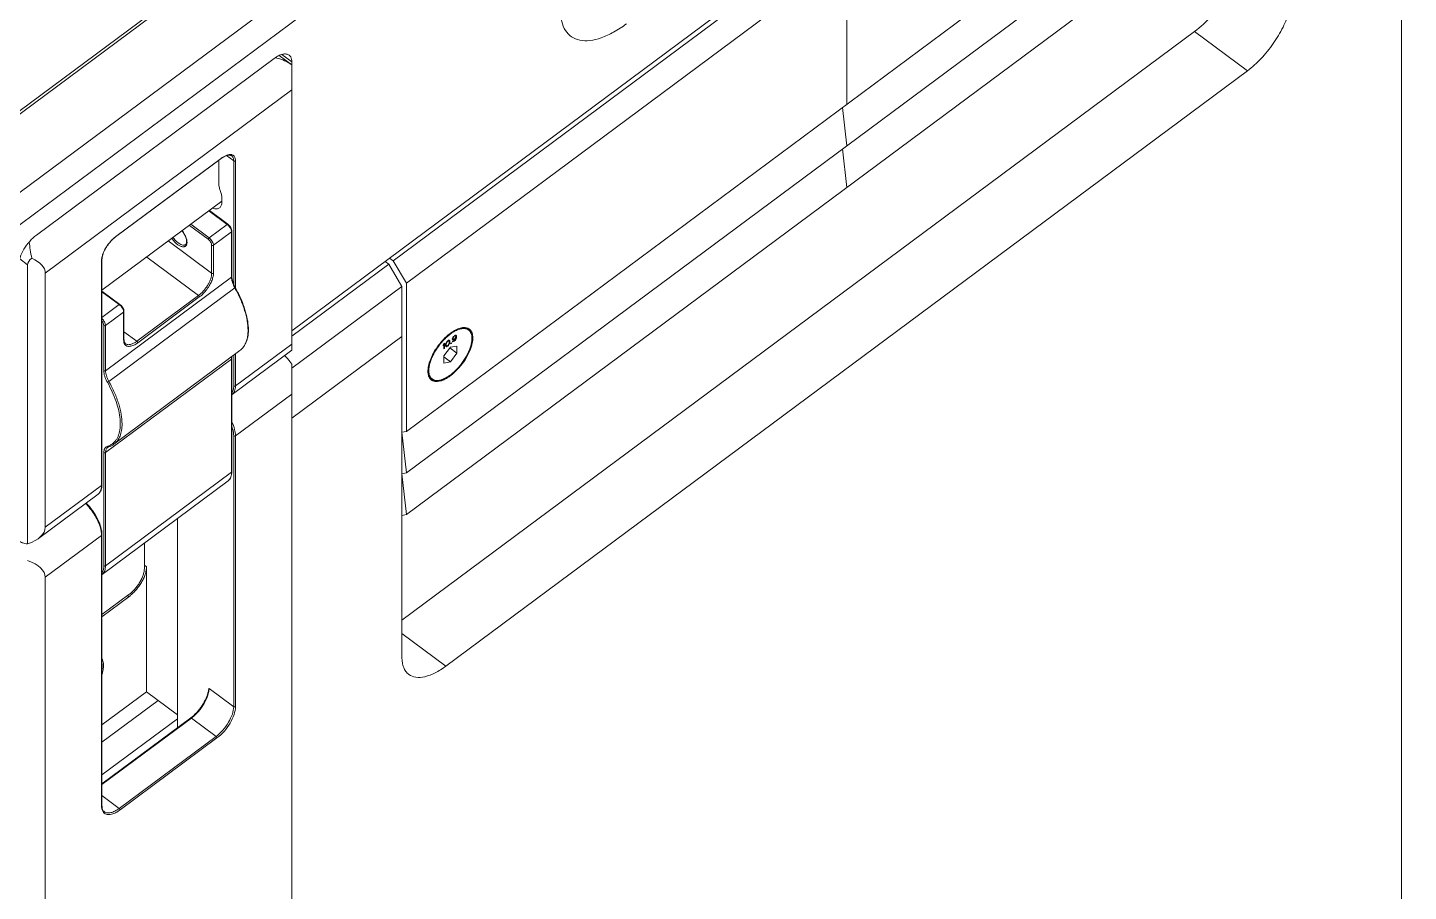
# Model space of a CAD drawing. Header units: millimetres. Extents: x 0 to 9253, y 0 to 2730.
# Drawn here: x 6472.4 to 6694.1, y 1078 to 1216.7 of the extents above; entities that cross this region are included whole.
import ezdxf

# ---------------------------------------------------------------- set-up
doc = ezdxf.new("R2010")
doc.units = ezdxf.units.MM
doc.layers.get('0').update_dxf_attribs({"lineweight": 13})

msp = doc.modelspace()

# ---------------------------------------------------------------- linework, layer by layer
at = {"color": 7, "linetype": 'Continuous'}
for p, q in [((6372.68, 1129.68), (6813.91, 1457.59)), ((6811.08, 1456.01), (6374.8, 1131.79)), ((6379.04, 1121.8), (6824.52, 1452.86)), ((6381.16, 1118.22), (6826.64, 1449.27)), ((6514.8, 1168.02), (6692.99, 1300.44)), ((6692.99, 962.53), (6692.99, 1286.39)), ((6531.07, 1179.24), (6672.49, 1284.34)), ((6533.19, 1175.66), (6674.61, 1280.76)), ((6533.19, 1151.84), (6674.61, 1256.94)), ((6533.19, 1145.16), (6674.61, 1250.25)), ((6533.19, 1138.47), (6674.61, 1243.57)), ((6659.76, 1216.09), (6532.48, 1121.5)), ((6668.25, 1209.78), (6659.76, 1216.09)), ((6473.79, 1183.38), (6511.98, 1211.75)), ((6514.8, 1210.71), (6512.77, 1212.23)), ((6514.8, 1211.18), (6513.18, 1212.39)), ((6514.8, 1210.71), (6514.8, 1211.18)), ((6514.8, 1164.9), (6514.8, 1210.71)), ((6539.55, 1114.14), (6668.25, 1209.78)), ((6475.21, 1177.26), (6514.8, 1206.69)), ((6486.5, 1183.07), (6503.47, 1195.68)), ((6486.52, 1183.13), (6503.49, 1195.74)), ((6503.07, 1195.06), (6503.07, 1191.64)), ((6504.31, 1196.14), (6505.47, 1195.28)), ((6505.47, 1175.49), (6505.47, 1195.28)), ((6505.75, 1195.28), (6505.75, 1174.91)), ((6503.56, 1188.82), (6484.32, 1174.52)), ((6503.56, 1188.67), (6503.56, 1189.34)), ((6504.41, 1185.09), (6501.48, 1187.27)), ((6501.56, 1187.33), (6504.53, 1185.12)), ((6501.37, 1182.7), (6498.35, 1184.94)), ((6498.58, 1185.12), (6501.51, 1182.94)), ((6501.51, 1182.94), (6504.41, 1185.09)), ((6505.11, 1184.01), (6505.08, 1184.13)), ((6505.12, 1183.9), (6505.11, 1184.01)), ((6505.17, 1184), (6505.17, 1176.72)), ((6494.97, 1182.43), (6501.93, 1177.26)), ((6501.93, 1177.26), (6501.93, 1181.74)), ((6505.12, 1183.9), (6502.22, 1181.74)), ((6502.22, 1181.74), (6502.22, 1177.26)), ((6505.12, 1176.62), (6505.12, 1183.9)), ((6472.38, 1178.6), (6471.11, 1179.54)), ((6499.81, 1173.67), (6491.5, 1179.85)), ((6530.49, 1179.67), (6531.07, 1179.24)), ((6472.38, 1178.6), (6472.38, 1133.77)), ((6484.26, 1143.17), (6484.26, 1179.3)), ((6484.32, 1179.41), (6484.32, 1143.28)), ((6530.36, 1178.72), (6514.8, 1167.16)), ((6529.78, 1179.15), (6530.36, 1178.72)), ((6532.48, 1175.13), (6530.36, 1178.72)), ((6531.07, 1179.24), (6533.19, 1175.66)), ((6475.21, 1136.44), (6475.21, 1177.26)), ((6484.89, 1161.59), (6505.12, 1176.62)), ((6532.48, 1175.13), (6514.8, 1162)), ((6532.48, 1175.13), (6532.48, 1167.1)), ((6533.19, 1175.66), (6533.19, 1151.84)), ((6487.2, 1172.25), (6484.32, 1174.39)), ((6487.09, 1172.22), (6484.32, 1174.28)), ((6485.43, 1159.85), (6505.66, 1174.88)), ((6489.91, 1166.32), (6499.81, 1173.67)), ((6499.95, 1173.44), (6490.05, 1166.08)), ((6484.32, 1170.16), (6487.09, 1172.22)), ((6487.79, 1171.02), (6484.89, 1168.87)), ((6487.78, 1171.14), (6487.76, 1171.26)), ((6487.79, 1171.02), (6487.78, 1171.14)), ((6487.79, 1166.54), (6487.79, 1171.02)), ((6487.85, 1166.64), (6487.85, 1171.13)), ((6484.61, 1161.59), (6484.61, 1168.87)), ((6484.89, 1168.87), (6484.89, 1161.59)), ((6487.85, 1167.85), (6489.91, 1166.32)), ((6514.8, 1153.97), (6532.48, 1167.1)), ((6532.48, 1167.1), (6514.8, 1153.96)), ((6532.48, 1167.1), (6532.48, 1115.58)), ((6539.71, 1166.3), (6539.62, 1166.17)), ((6539.67, 1166.14), (6539.73, 1166.22)), ((6539.68, 1166.26), (6539.73, 1166.22)), ((6539.83, 1166.4), (6539.71, 1166.3)), ((6539.73, 1166.22), (6539.83, 1166.31)), ((6539.77, 1166.35), (6539.83, 1166.31)), ((6539.94, 1166.47), (6539.83, 1166.4)), ((6539.83, 1166.31), (6539.92, 1166.36)), ((6539.91, 1166.42), (6539.85, 1166.41)), ((6539.85, 1166.41), (6539.92, 1166.36)), ((6539.98, 1166.36), (6539.91, 1166.42)), ((6539.91, 1166.42), (6539.98, 1166.37)), ((6539.92, 1166.36), (6539.98, 1166.37)), ((6540.03, 1166.48), (6539.94, 1166.47)), ((6539.98, 1166.37), (6540.05, 1166.31)), ((6539.98, 1166.36), (6540.05, 1166.31)), ((6540.09, 1166.47), (6540.03, 1166.48)), ((6540.05, 1166.31), (6540.07, 1166.22)), ((6540.06, 1166.48), (6540.13, 1166.42)), ((6540.06, 1166.48), (6540.08, 1166.44)), ((6540.08, 1166.44), (6540.15, 1166.38)), ((6540.08, 1166.44), (6540.1, 1166.36)), ((6540.13, 1166.42), (6540.09, 1166.47)), ((6540.1, 1166.36), (6540.17, 1166.31)), ((6540.1, 1166.36), (6540.1, 1166.19)), ((6540.15, 1166.38), (6540.13, 1166.42)), ((6540.17, 1166.31), (6540.15, 1166.38)), ((6540.17, 1166.31), (6540.17, 1166.14)), ((6540.61, 1166.83), (6540.57, 1166.71)), ((6540.57, 1166.64), (6540.57, 1166.71)), ((6540.57, 1166.64), (6540.61, 1166.57)), ((6540.59, 1166.79), (6540.59, 1166.78)), ((6540.59, 1166.78), (6540.66, 1166.73)), ((6540.59, 1166.78), (6540.61, 1166.74)), ((6540.69, 1166.61), (6540.59, 1166.6)), ((6540.59, 1166.6), (6540.66, 1166.54)), ((6540.6, 1166.81), (6540.66, 1166.76)), ((6540.66, 1166.95), (6540.61, 1166.83)), ((6540.61, 1166.74), (6540.68, 1166.69)), ((6540.61, 1166.57), (6540.66, 1166.54)), ((6540.61, 1166.32), (6540.7, 1166.39)), ((6540.61, 1166.32), (6540.62, 1166.28)), ((6540.71, 1166.31), (6540.61, 1166.3)), ((6540.62, 1166.29), (6540.68, 1166.25)), ((6540.62, 1166.28), (6540.68, 1166.25)), ((6540.63, 1166.87), (6540.68, 1166.83)), ((6540.76, 1167.07), (6540.66, 1166.95)), ((6540.66, 1166.76), (6540.68, 1166.83)), ((6540.66, 1166.76), (6540.66, 1166.73)), ((6540.68, 1166.69), (6540.66, 1166.73)), ((6540.66, 1166.54), (6540.76, 1166.56)), ((6540.67, 1166.96), (6540.72, 1166.92)), ((6540.68, 1166.83), (6540.72, 1166.92)), ((6540.72, 1166.66), (6540.68, 1166.69)), ((6540.68, 1166.25), (6540.78, 1166.26)), ((6540.78, 1166.66), (6540.69, 1166.61)), ((6540.69, 1166.61), (6540.76, 1166.56)), ((6540.74, 1166.36), (6540.7, 1166.39)), ((6540.8, 1166.37), (6540.71, 1166.31)), ((6540.71, 1166.31), (6540.78, 1166.26)), ((6540.72, 1166.92), (6540.78, 1167)), ((6540.78, 1166.67), (6540.72, 1166.66)), ((6540.73, 1167.03), (6540.78, 1167)), ((6540.8, 1166.37), (6540.74, 1166.36)), ((6540.85, 1167.16), (6540.76, 1167.07)), ((6540.76, 1166.56), (6540.85, 1166.61)), ((6540.78, 1167.1), (6540.83, 1167.06)), ((6540.78, 1167), (6540.83, 1167.06)), ((6540.83, 1166.69), (6540.78, 1166.67)), ((6540.79, 1166.67), (6540.78, 1166.66)), ((6540.78, 1166.66), (6540.85, 1166.61)), ((6540.78, 1166.26), (6540.87, 1166.31)), ((6540.85, 1166.39), (6540.8, 1166.37)), ((6540.8, 1166.37), (6540.87, 1166.31)), ((6540.81, 1166.37), (6540.8, 1166.37)), ((6540.97, 1167.16), (6540.83, 1167.06)), ((6540.83, 1166.69), (6540.97, 1166.79)), ((6540.85, 1167.16), (6540.95, 1167.23)), ((6540.95, 1166.68), (6540.85, 1166.61)), ((6540.85, 1166.39), (6540.97, 1166.48)), ((6540.95, 1166.37), (6540.87, 1166.31)), ((6540.89, 1166.73), (6540.95, 1166.68)), ((6540.89, 1166.42), (6540.95, 1166.37)), ((6540.9, 1167.2), (6540.97, 1167.16)), ((6540.95, 1167.23), (6540.94, 1167.23)), ((6541.04, 1167.29), (6540.95, 1167.23)), ((6541.01, 1167.24), (6540.95, 1167.23)), ((6540.95, 1167.23), (6541.02, 1167.18)), ((6540.95, 1166.68), (6541.04, 1166.77)), ((6540.95, 1166.37), (6541.04, 1166.46)), ((6540.97, 1167.16), (6541.02, 1167.18)), ((6541.02, 1166.85), (6540.97, 1166.79)), ((6541.02, 1166.54), (6540.97, 1166.48)), ((6540.99, 1166.81), (6541.04, 1166.77)), ((6540.99, 1166.5), (6541.04, 1166.46)), ((6541.01, 1167.24), (6541.08, 1167.19)), ((6541.02, 1167.18), (6541.08, 1167.19)), ((6541.08, 1166.93), (6541.02, 1166.85)), ((6541.08, 1166.62), (6541.02, 1166.54)), ((6541.14, 1167.3), (6541.04, 1167.29)), ((6541.04, 1166.77), (6541.16, 1166.93)), ((6541.04, 1166.46), (6541.14, 1166.58)), ((6541.05, 1167.21), (6541.12, 1167.16)), ((6541.08, 1167.19), (6541.12, 1167.16)), ((6541.12, 1167.01), (6541.08, 1166.93)), ((6541.12, 1166.7), (6541.08, 1166.62)), ((6541.09, 1166.62), (6541.14, 1166.58)), ((6541.1, 1166.97), (6541.16, 1166.93)), ((6541.12, 1167.16), (6541.14, 1167.12)), ((6541.14, 1167.08), (6541.12, 1167.01)), ((6541.14, 1166.77), (6541.12, 1166.7)), ((6541.13, 1166.75), (6541.19, 1166.7)), ((6541.19, 1167.27), (6541.14, 1167.3)), ((6541.14, 1167.3), (6541.16, 1167.26)), ((6541.14, 1167.08), (6541.14, 1167.12)), ((6541.16, 1166.89), (6541.14, 1166.77)), ((6541.14, 1166.58), (6541.19, 1166.7)), ((6541.16, 1166.87), (6541.15, 1166.82)), ((6541.16, 1167.26), (6541.23, 1167.21)), ((6541.16, 1167.26), (6541.18, 1167.14)), ((6541.18, 1167.02), (6541.16, 1166.87)), ((6541.16, 1166.89), (6541.16, 1166.93)), ((6541.16, 1166.87), (6541.23, 1166.82)), ((6541.18, 1167.14), (6541.25, 1167.09)), ((6541.18, 1167.14), (6541.18, 1167.02)), ((6541.18, 1167.02), (6541.25, 1166.96)), ((6541.23, 1167.21), (6541.19, 1167.27)), ((6541.19, 1166.7), (6541.23, 1166.82)), ((6541.25, 1167.09), (6541.23, 1167.21)), ((6541.23, 1166.82), (6541.25, 1166.96)), ((6541.25, 1167.09), (6541.25, 1166.96)), ((6543.17, 1168.25), (6543.11, 1168.3)), ((6506.47, 1164.82), (6486.24, 1149.79)), ((6514.8, 1164.9), (6505.2, 1157.76)), ((6505.47, 1159.14), (6505.47, 1164.08)), ((6505.75, 1159.14), (6514.8, 1165.87)), ((6505.75, 1164.29), (6505.75, 1159.14)), ((6539.22, 1165.95), (6539.1, 1165.73)), ((6539.1, 1165.59), (6539.22, 1165.8)), ((6539.1, 1165.59), (6539.1, 1165.73)), ((6539.16, 1165.84), (6539.22, 1165.8)), ((6540.26, 1165.35), (6539.2, 1163.98)), ((6539.22, 1165.95), (6539.33, 1166.03)), ((6539.22, 1165.08), (6539.22, 1165.8)), ((6539.26, 1165.22), (6539.22, 1165.19)), ((6539.33, 1165.17), (6539.22, 1165.08)), ((6539.26, 1165.98), (6539.26, 1165.22)), ((6539.26, 1165.22), (6539.33, 1165.17)), ((6539.33, 1166.03), (6539.33, 1165.17)), ((6539.5, 1165.9), (6539.48, 1165.8)), ((6539.48, 1165.63), (6539.48, 1165.8)), ((6539.48, 1165.63), (6539.5, 1165.55)), ((6539.52, 1165.97), (6539.5, 1165.9)), ((6539.5, 1165.55), (6539.52, 1165.51)), ((6539.52, 1165.95), (6539.51, 1165.9)), ((6539.51, 1165.9), (6539.58, 1165.85)), ((6539.51, 1165.9), (6539.51, 1165.77)), ((6539.51, 1165.77), (6539.58, 1165.72)), ((6539.51, 1165.77), (6539.53, 1165.68)), ((6539.56, 1166.07), (6539.52, 1165.97)), ((6539.55, 1165.51), (6539.52, 1165.51)), ((6539.52, 1165.51), (6539.56, 1165.47)), ((6539.53, 1165.68), (6539.6, 1165.62)), ((6539.54, 1166.02), (6539.6, 1165.97)), ((6539.64, 1165.52), (6539.55, 1165.51)), ((6539.55, 1165.51), (6539.62, 1165.45)), ((6539.62, 1166.17), (6539.56, 1166.07)), ((6539.56, 1165.47), (6539.62, 1165.45)), ((6539.58, 1165.85), (6539.6, 1165.97)), ((6539.58, 1165.85), (6539.58, 1165.72)), ((6539.6, 1165.62), (6539.58, 1165.72)), ((6539.6, 1165.97), (6539.67, 1166.14)), ((6539.67, 1165.57), (6539.6, 1165.62)), ((6539.62, 1166.18), (6539.67, 1166.14)), ((6539.62, 1165.45), (6539.71, 1165.47)), ((6539.73, 1165.58), (6539.64, 1165.52)), ((6539.64, 1165.52), (6539.71, 1165.47)), ((6539.73, 1165.58), (6539.67, 1165.57)), ((6539.71, 1165.47), (6539.83, 1165.54)), ((6539.83, 1165.63), (6539.73, 1165.58)), ((6539.76, 1165.59), (6539.83, 1165.54)), ((6539.92, 1165.72), (6539.83, 1165.63)), ((6539.83, 1165.54), (6539.94, 1165.64)), ((6539.88, 1165.68), (6539.94, 1165.64)), ((6539.98, 1165.8), (6539.92, 1165.72)), ((6539.94, 1165.64), (6540.03, 1165.77)), ((6540.05, 1165.96), (6539.98, 1165.8)), ((6539.98, 1165.8), (6540.03, 1165.77)), ((6540.03, 1165.91), (6540.09, 1165.86)), ((6540.03, 1165.77), (6540.09, 1165.86)), ((6540.07, 1166.09), (6540.05, 1165.96)), ((6540.06, 1166.02), (6540.13, 1165.96)), ((6540.07, 1166.09), (6540.07, 1166.22)), ((6540.08, 1166.09), (6540.07, 1166.04)), ((6540.1, 1166.19), (6540.08, 1166.09)), ((6540.08, 1166.09), (6540.15, 1166.03)), ((6540.09, 1165.86), (6540.13, 1165.96)), ((6540.1, 1166.19), (6540.17, 1166.14)), ((6540.13, 1165.96), (6540.15, 1166.03)), ((6540.15, 1166.03), (6540.17, 1166.14)), ((6540.18, 1165.24), (6541.32, 1164.4)), ((6541.32, 1165.55), (6540.26, 1165.35)), ((6540.26, 1163.03), (6541.32, 1164.4)), ((6540.32, 1166), (6540.42, 1166.07)), ((6540.32, 1165.9), (6540.32, 1166)), ((6540.42, 1165.97), (6540.32, 1165.9)), ((6540.35, 1166.02), (6540.42, 1165.97)), ((6540.42, 1166.07), (6540.42, 1165.97)), ((6541.32, 1165.55), (6541.32, 1164.4)), ((6505.12, 1163.47), (6484.89, 1148.44)), ((6505.12, 1163.47), (6505.13, 1163.65)), ((6505.12, 1145.29), (6505.12, 1163.47)), ((6505.17, 1163.57), (6505.17, 1145.39)), ((6514.8, 1162.62), (6514.8, 818.95)), ((6539.2, 1162.82), (6539.2, 1163.98)), ((6539.2, 1163.82), (6540.26, 1163.03)), ((6539.2, 1162.82), (6540.26, 1163.03)), ((6537.21, 1160.23), (6537.15, 1160.27)), ((6514.8, 1157.84), (6505.75, 1151.11)), ((6505.47, 1107.62), (6505.47, 1151.11)), ((6505.75, 1107.62), (6505.75, 1151.11)), ((6533.19, 1151.84), (6532.48, 1151.7)), ((6532.48, 1151.7), (6533.19, 1145.16)), ((6484.61, 1130.26), (6484.61, 1148.44)), ((6484.89, 1148.44), (6484.89, 1130.26)), ((6484.89, 1130.26), (6505.12, 1145.29)), ((6533.19, 1145.16), (6532.48, 1145.01)), ((6532.48, 1145.01), (6533.19, 1138.47)), ((6484.26, 1143.17), (6475.21, 1136.44)), ((6504.56, 1143.9), (6484.34, 1128.87)), ((6483.7, 1141.78), (6474.1, 1134.65)), ((6496.42, 1137.85), (6496.42, 1104.22)), ((6533.19, 1138.47), (6532.48, 1138.33)), ((6484.32, 1091.75), (6484.32, 1135.24)), ((6484.26, 1135.14), (6475.21, 1128.41)), ((6484.26, 1091.64), (6484.26, 1135.14)), ((6491.12, 1133.91), (6491.12, 1129.81)), ((6491.12, 1130.33), (6491.47, 1130.07)), ((6491.47, 1110), (6491.47, 1130.07)), ((6475.21, 1128.41), (6475.21, 790.5)), ((6488.64, 1125.63), (6484.32, 1122.41)), ((6484.32, 1122.08), (6488.64, 1125.29)), ((6488.64, 1125.29), (6488.42, 1125.46)), ((6532.48, 1119.4), (6539.55, 1114.14)), ((6491.47, 1110), (6484.32, 1104.68)), ((6493.34, 1108.61), (6484.32, 1101.91)), ((6491.47, 1110), (6496.42, 1106.32)), ((6501.51, 1110.56), (6505.47, 1107.62)), ((6498.56, 1105.81), (6484.32, 1095.22)), ((6498.68, 1105.78), (6484.32, 1095.11)), ((6484.32, 1096.65), (6496.42, 1105.65)), ((6498.68, 1105.78), (6502.64, 1102.84)), ((6487.09, 1091.28), (6502.64, 1102.84)), ((6487.23, 1091.04), (6502.78, 1102.6)), ((6484.32, 1093.34), (6487.09, 1091.28))]:
    msp.add_line(p, q, dxfattribs=at)
at = {"color": 253, "linetype": 'Continuous', "true_color": 0xa2afbf}
for p, q in [((6603.9, 1204.39), (6603.9, 1228.21)), ((6603.9, 1197.71), (6603.23, 1203.89)), ((6603.9, 1191.02), (6603.23, 1197.21))]:
    msp.add_line(p, q, dxfattribs=at)
at = {"color": 7, "linetype": 'Continuous'}
for centre, radius, start, end in [((6509.77, 1202.01), 10.14, 75.1496, 76.4161), ((6503.49, 1183.86), 1.53, 50.5548, 53.338), ((6503.4, 1183.75), 1.68, 48.2154, 50.5518), ((6489.29, 1179.39), 4.65, 126.6191, 127.2447), ((6498.25, 1184.35), 3.07, 233.3745, 235.553), ((6498.22, 1184.37), 2.79, 233.3745, 235.553), ((6486.73, 1179.28), 2.48, 173.6638, 177.0996), ((6486.42, 1179.3), 2.16, 177.1511, 179.9568), ((6510.69, 1177.67), 5.75, 208.579, 209.022), ((6486.17, 1170.99), 1.53, 50.5548, 53.338), ((6486.08, 1170.88), 1.68, 48.2154, 50.5518), ((6544.3, 1162.03), 6.78, 123.8818, 126.6851), ((6542.84, 1164.95), 3.62, 109.237, 109.9204), ((6542.44, 1167.39), 1.13, 53.3856, 61.5863), ((6542.52, 1167.23), 1.11, 52.1312, 61.4875), ((6542.22, 1167.58), 1.21, 38.9458, 43.1455), ((6542.5, 1167.35), 1.12, 53.3831, 57.1282), ((6542.61, 1167.35), 1.16, 53.4575, 64.0437), ((6542.18, 1167.55), 1.25, 35.6289, 38.9475), ((6542.15, 1167.52), 1.3, 32.9685, 35.631), ((6542.1, 1167.49), 1.36, 30.1132, 32.9656), ((6542.62, 1167.36), 1.14, 48.2952, 53.404), ((6540.65, 1166.76), 3.07, 359.9992, 0.4856), ((6504.88, 1166.95), 2.65, 306.6392, 314.7703), ((6504.83, 1167.01), 2.74, 314.7683, 320.4267), ((6504.74, 1167.08), 2.85, 320.4008, 322.7889), ((6545.34, 1160.17), 8.78, 153.7377, 154.0243), ((6540.04, 1161.5), 3.39, 177.1986, 179.9721), ((6539.87, 1161.61), 3.07, 179.9992, 180.4856), ((6537.58, 1161.34), 1.22, 245.172, 248.0356), ((6537.6, 1161.38), 1.26, 248.0392, 251.2123), ((6537.88, 1161.13), 1.12, 229.6447, 233.3793), ((6537.9, 1161.01), 1.14, 228.7737, 233.405), ((6537.62, 1161.45), 1.33, 251.2451, 257.0933), ((6537.93, 1161.2), 1.21, 233.4096, 242.0494), ((6537.91, 1161.03), 1.16, 233.4575, 244.0437), ((6504.44, 1158.78), 1.27, 305.2679, 306.6175), ((6485.43, 1148.68), 0.802, 107.54, 109.6053), ((6483.03, 1142.7), 1.14, 306.6661, 316.4851), ((6503.88, 1144.81), 1.14, 306.6681, 316.4832), ((6474.84, 1133.5), 9.63, 43.5944, 44.789)]:
    msp.add_arc(centre, radius, start, end, dxfattribs=at)
for centre, major_axis, start_param, end_param in [((6476.62, 1178.6), (4.24, 0), 2.577266, 3.141593), ((6468.14, 1177.26), (7.07, 0), 0, 0.805112), ((6468.14, 1136.44), (7.07, 0), 5.35589, 6.283185), ((6468.13, 1128.41), (7.07, 0), 0, 0.927295)]:
    msp.add_ellipse(centre, major_axis=major_axis, ratio=0.473147, start_param=start_param, end_param=end_param, dxfattribs=at)
for points, knots in [([(6666.83, 1228.03), (6666.83, 1227.56), (6666.72, 1226.55), (6666.15, 1224.4), (6664.81, 1221.63), (6662.6, 1218.58), (6660.75, 1216.82), (6659.76, 1216.09)], [0, 0, 0, 0, 0.098985, 0.211627, 0.467307, 0.740736, 1, 1, 1, 1]), ([(6557.94, 1219.48), (6557.94, 1218.87), (6558.04, 1217.74), (6558.63, 1216.23), (6559.67, 1215.14), (6561.09, 1214.59), (6562.75, 1214.57), (6564.6, 1215.05), (6566.58, 1215.98), (6567.88, 1216.83), (6568.54, 1217.32)], [0, 0, 0, 0, 0.12663, 0.235111, 0.332993, 0.432321, 0.544378, 0.675658, 0.828109, 1, 1, 1, 1]), ([(6668.25, 1209.78), (6669.03, 1210.36), (6670.53, 1211.72), (6672.45, 1214.09), (6673.99, 1216.67), (6674.72, 1218.49), (6674.97, 1219.39)], [0, 0, 0, 0, 0.245815, 0.507401, 0.76512, 1, 1, 1, 1]), ([(6514.36, 1212.29), (6514.23, 1212.38), (6513.88, 1212.51), (6513.29, 1212.45), (6512.63, 1212.19), (6512.2, 1211.92), (6511.98, 1211.75)], [0, 0, 0, 0, 0.187801, 0.409361, 0.680484, 1, 1, 1, 1]), ([(6514.8, 1210.72), (6514.44, 1210.98), (6513.65, 1211.42), (6512.81, 1211.7), (6512.37, 1211.82)], [0, 0, 0, 0, 0.492334, 1, 1, 1, 1]), ([(6514.77, 1211.58), (6514.74, 1211.72), (6514.65, 1211.99), (6514.47, 1212.21), (6514.36, 1212.29)], [0, 0, 0, 0, 0.530013, 1, 1, 1, 1]), ([(6514.8, 1211.18), (6514.8, 1211.21), (6514.8, 1211.35), (6514.79, 1211.48), (6514.77, 1211.58)], [0, 0, 0, 0, 0.261911, 1, 1, 1, 1]), ([(6503.07, 1195.06), (6503.07, 1195.08), (6503.06, 1195.18), (6503.06, 1195.29), (6503.05, 1195.36)], [0, 0, 0, 0, 0.240472, 1, 1, 1, 1]), ([(6505.14, 1196.11), (6505.1, 1196.14), (6505.01, 1196.19), (6504.86, 1196.22), (6504.67, 1196.23), (6504.38, 1196.18), (6503.95, 1196.01), (6503.64, 1195.81), (6503.47, 1195.68)], [0, 0, 0, 0, 0.07703, 0.162696, 0.26195, 0.377551, 0.658734, 1, 1, 1, 1]), ([(6503.47, 1195.68), (6503.48, 1195.69), (6503.49, 1195.71), (6503.49, 1195.73), (6503.49, 1195.74)], [0, 0, 0, 0, 0.451115, 1, 1, 1, 1]), ([(6505.09, 1196.3), (6504.98, 1196.32), (6504.73, 1196.32), (6504.33, 1196.22), (6503.91, 1196.02), (6503.63, 1195.84), (6503.49, 1195.74)], [0, 0, 0, 0, 0.197384, 0.428672, 0.697127, 1, 1, 1, 1]), ([(6505.75, 1195.28), (6505.75, 1195.41), (6505.73, 1195.65), (6505.62, 1195.92), (6505.49, 1196.09), (6505.38, 1196.19), (6505.24, 1196.26), (6505.14, 1196.29), (6505.09, 1196.3)], [0, 0, 0, 0, 0.292313, 0.542572, 0.657526, 0.769657, 0.882624, 1, 1, 1, 1]), ([(6505.47, 1195.28), (6505.47, 1195.37), (6505.46, 1195.54), (6505.4, 1195.77), (6505.29, 1195.97), (6505.19, 1196.07), (6505.14, 1196.11)], [0, 0, 0, 0, 0.289731, 0.548161, 0.781209, 1, 1, 1, 1]), ([(6503.3, 1190.54), (6503.23, 1190.73), (6503.12, 1191.09), (6503.07, 1191.46), (6503.07, 1191.64)], [0, 0, 0, 0, 0.536661, 1, 1, 1, 1]), ([(6503.2, 1187.75), (6503.26, 1187.8), (6503.37, 1187.91), (6503.48, 1188.12), (6503.55, 1188.38), (6503.56, 1188.57), (6503.56, 1188.67)], [0, 0, 0, 0, 0.218785, 0.451836, 0.710282, 1, 1, 1, 1]), ([(6503.56, 1189.34), (6503.56, 1189.53), (6503.51, 1189.94), (6503.38, 1190.33), (6503.3, 1190.54)], [0, 0, 0, 0, 0.463339, 1, 1, 1, 1]), ([(6502.08, 1187.71), (6502.19, 1187.67), (6502.4, 1187.61), (6502.7, 1187.58), (6502.97, 1187.62), (6503.13, 1187.7), (6503.2, 1187.75)], [0, 0, 0, 0, 0.295431, 0.555395, 0.786167, 1, 1, 1, 1]), ([(6497.16, 1184.06), (6497.25, 1183.95), (6497.41, 1183.73), (6497.62, 1183.37), (6497.77, 1183.03), (6497.87, 1182.69), (6497.92, 1182.4), (6497.91, 1182.18), (6497.88, 1182.05), (6497.85, 1181.97), (6497.8, 1181.91), (6497.77, 1181.88), (6497.75, 1181.86)], [0, 0, 0, 0, 0.173391, 0.342519, 0.501652, 0.645407, 0.769045, 0.86863, 0.909075, 0.943598, 0.97333, 1, 1, 1, 1]), ([(6497.94, 1181.91), (6497.96, 1181.98), (6497.98, 1182.12), (6497.97, 1182.36), (6497.93, 1182.63), (6497.81, 1183.02), (6497.58, 1183.52), (6497.33, 1183.89), (6497.18, 1184.08)], [0, 0, 0, 0, 0.088646, 0.189526, 0.30286, 0.427718, 0.704237, 1, 1, 1, 1]), ([(6504.41, 1185.09), (6504.42, 1185.1), (6504.44, 1185.11), (6504.47, 1185.13), (6504.5, 1185.13), (6504.52, 1185.13), (6504.53, 1185.12)], [0, 0, 0, 0, 0.320133, 0.529482, 0.70973, 1, 1, 1, 1]), ([(6505.08, 1184.13), (6505.06, 1184.21), (6505, 1184.37), (6504.87, 1184.6), (6504.71, 1184.81), (6504.59, 1184.94), (6504.52, 1185)], [0, 0, 0, 0, 0.231584, 0.485009, 0.74609, 1, 1, 1, 1]), ([(6505.17, 1184), (6505.17, 1184.1), (6505.13, 1184.31), (6504.99, 1184.61), (6504.79, 1184.89), (6504.62, 1185.05), (6504.53, 1185.12)], [0, 0, 0, 0, 0.223545, 0.476557, 0.74361, 1, 1, 1, 1]), ([(6505.17, 1184), (6505.17, 1183.98), (6505.16, 1183.94), (6505.13, 1183.91), (6505.12, 1183.9)], [0, 0, 0, 0, 0.475901, 1, 1, 1, 1]), ([(6473.79, 1183.38), (6473.4, 1183.08), (6472.66, 1182.38), (6471.77, 1181.16), (6471.16, 1179.88), (6470.96, 1179), (6470.96, 1178.6)], [0, 0, 0, 0, 0.259432, 0.533038, 0.788883, 1, 1, 1, 1]), ([(6472.62, 1182.25), (6472.68, 1181.84), (6472.81, 1180.98), (6472.95, 1180.11), (6473.04, 1179.67)], [0, 0, 0, 0, 0.484212, 1, 1, 1, 1]), ([(6486.48, 1183.1), (6486.19, 1182.88), (6485.65, 1182.36), (6485.09, 1181.61), (6484.72, 1180.96), (6484.5, 1180.48), (6484.35, 1180.01), (6484.29, 1179.7), (6484.27, 1179.56)], [0, 0, 0, 0, 0.254726, 0.523324, 0.654659, 0.779641, 0.895457, 1, 1, 1, 1]), ([(6486.5, 1183.07), (6486.35, 1182.96), (6486.06, 1182.71), (6485.65, 1182.3), (6485.28, 1181.83), (6484.95, 1181.33), (6484.68, 1180.82), (6484.48, 1180.32), (6484.35, 1179.85), (6484.32, 1179.55), (6484.32, 1179.41)], [0, 0, 0, 0, 0.126159, 0.260386, 0.398465, 0.536089, 0.668921, 0.792866, 0.904223, 1, 1, 1, 1]), ([(6486.52, 1183.13), (6486.52, 1183.11), (6486.52, 1183.09), (6486.51, 1183.08), (6486.5, 1183.07)], [0, 0, 0, 0, 0.548885, 1, 1, 1, 1]), ([(6495.52, 1182.84), (6495.65, 1182.65), (6495.92, 1182.31), (6496.25, 1182.02), (6496.42, 1181.89)], [0, 0, 0, 0, 0.515547, 1, 1, 1, 1]), ([(6495.73, 1183), (6495.85, 1182.83), (6496.11, 1182.52), (6496.4, 1182.25), (6496.56, 1182.13)], [0, 0, 0, 0, 0.51552, 1, 1, 1, 1]), ([(6496.51, 1181.82), (6496.59, 1181.77), (6496.73, 1181.69), (6496.94, 1181.58), (6497.15, 1181.52), (6497.34, 1181.49), (6497.51, 1181.5), (6497.67, 1181.55), (6497.79, 1181.64), (6497.85, 1181.72), (6497.88, 1181.77)], [0, 0, 0, 0, 0.169796, 0.325236, 0.464933, 0.589244, 0.700097, 0.801374, 0.89904, 1, 1, 1, 1]), ([(6496.65, 1182.07), (6496.75, 1182), (6496.95, 1181.88), (6497.22, 1181.79), (6497.41, 1181.76), (6497.54, 1181.77), (6497.66, 1181.8), (6497.72, 1181.84), (6497.75, 1181.86)], [0, 0, 0, 0, 0.316151, 0.584732, 0.701342, 0.807608, 0.905968, 1, 1, 1, 1]), ([(6497.88, 1181.77), (6497.88, 1181.78), (6497.91, 1181.82), (6497.92, 1181.87), (6497.94, 1181.91)], [0, 0, 0, 0, 0.241754, 1, 1, 1, 1]), ([(6501.37, 1182.7), (6501.37, 1182.72), (6501.38, 1182.76), (6501.42, 1182.85), (6501.47, 1182.91), (6501.51, 1182.94)], [0, 0, 0, 0, 0.211606, 0.468107, 1, 1, 1, 1]), ([(6501.37, 1182.7), (6501.45, 1182.64), (6501.6, 1182.5), (6501.77, 1182.26), (6501.88, 1182.03), (6501.93, 1181.86), (6501.93, 1181.78), (6501.93, 1181.74)], [0, 0, 0, 0, 0.259264, 0.532694, 0.788373, 0.901015, 1, 1, 1, 1]), ([(6501.51, 1182.94), (6501.61, 1182.87), (6501.79, 1182.69), (6502.02, 1182.38), (6502.15, 1182.11), (6502.21, 1181.89), (6502.22, 1181.79), (6502.22, 1181.74)], [0, 0, 0, 0, 0.259258, 0.532694, 0.788379, 0.901018, 1, 1, 1, 1]), ([(6484.32, 1179.41), (6484.32, 1179.39), (6484.3, 1179.35), (6484.28, 1179.32), (6484.26, 1179.3)], [0, 0, 0, 0, 0.475901, 1, 1, 1, 1]), ([(6499.81, 1173.67), (6499.96, 1173.78), (6500.24, 1174.02), (6500.64, 1174.43), (6501, 1174.88), (6501.32, 1175.37), (6501.58, 1175.86), (6501.78, 1176.35), (6501.9, 1176.81), (6501.93, 1177.12), (6501.93, 1177.26)], [0, 0, 0, 0, 0.125931, 0.259321, 0.396288, 0.532806, 0.664825, 0.788609, 0.901059, 1, 1, 1, 1]), ([(6499.95, 1173.44), (6500.18, 1173.6), (6500.61, 1173.98), (6501.17, 1174.65), (6501.65, 1175.38), (6501.9, 1175.9), (6501.99, 1176.16)], [0, 0, 0, 0, 0.241796, 0.499287, 0.757166, 1, 1, 1, 1]), ([(6501.99, 1176.16), (6502.06, 1176.35), (6502.17, 1176.71), (6502.22, 1177.08), (6502.22, 1177.26)], [0, 0, 0, 0, 0.535251, 1, 1, 1, 1]), ([(6505.12, 1176.62), (6505.13, 1176.63), (6505.16, 1176.66), (6505.17, 1176.71), (6505.17, 1176.72)], [0, 0, 0, 0, 0.524099, 1, 1, 1, 1]), ([(6505.63, 1174.92), (6505.55, 1175.07), (6505.41, 1175.36), (6505.25, 1175.8), (6505.14, 1176.22), (6505.12, 1176.49), (6505.12, 1176.62)], [0, 0, 0, 0, 0.282016, 0.545892, 0.786403, 1, 1, 1, 1]), ([(6505.17, 1176.72), (6505.17, 1176.6), (6505.2, 1176.32), (6505.31, 1175.89), (6505.49, 1175.43), (6505.64, 1175.12), (6505.73, 1174.97)], [0, 0, 0, 0, 0.207896, 0.447715, 0.713989, 1, 1, 1, 1]), ([(6499.95, 1173.44), (6499.95, 1173.46), (6499.94, 1173.5), (6499.9, 1173.59), (6499.85, 1173.64), (6499.81, 1173.67)], [0, 0, 0, 0, 0.211607, 0.468108, 1, 1, 1, 1]), ([(6505.66, 1174.88), (6505.67, 1174.89), (6505.69, 1174.91), (6505.71, 1174.93), (6505.73, 1174.95), (6505.73, 1174.96), (6505.73, 1174.97)], [0, 0, 0, 0, 0.373685, 0.670353, 0.875292, 1, 1, 1, 1]), ([(6507.77, 1168.07), (6507.77, 1168.59), (6507.66, 1169.67), (6507.24, 1171.35), (6506.57, 1173.12), (6505.98, 1174.29), (6505.66, 1174.88)], [0, 0, 0, 0, 0.213197, 0.453721, 0.717838, 1, 1, 1, 1]), ([(6506.47, 1164.82), (6506.6, 1164.91), (6506.84, 1165.13), (6507.25, 1165.64), (6507.55, 1166.27), (6507.73, 1166.97), (6507.84, 1167.77), (6507.83, 1168.88), (6507.6, 1170.3), (6507.17, 1171.82), (6506.54, 1173.4), (6506.02, 1174.44), (6505.73, 1174.97)], [0, 0, 0, 0, 0.043498, 0.087734, 0.181185, 0.231789, 0.285471, 0.402898, 0.534337, 0.679013, 0.835092, 1, 1, 1, 1]), ([(6487.09, 1172.22), (6487.1, 1172.23), (6487.12, 1172.24), (6487.14, 1172.25), (6487.17, 1172.26), (6487.19, 1172.25), (6487.2, 1172.25)], [0, 0, 0, 0, 0.320133, 0.529482, 0.70973, 1, 1, 1, 1]), ([(6487.2, 1172.25), (6487.3, 1172.18), (6487.46, 1172.02), (6487.67, 1171.74), (6487.81, 1171.44), (6487.85, 1171.23), (6487.85, 1171.13)], [0, 0, 0, 0, 0.256401, 0.523457, 0.776466, 1, 1, 1, 1]), ([(6487.76, 1171.26), (6487.74, 1171.34), (6487.68, 1171.49), (6487.55, 1171.72), (6487.39, 1171.94), (6487.26, 1172.07), (6487.2, 1172.13)], [0, 0, 0, 0, 0.231584, 0.485009, 0.74609, 1, 1, 1, 1]), ([(6487.85, 1171.13), (6487.85, 1171.11), (6487.84, 1171.07), (6487.81, 1171.04), (6487.79, 1171.02)], [0, 0, 0, 0, 0.475901, 1, 1, 1, 1]), ([(6484.32, 1169.96), (6484.4, 1169.88), (6484.55, 1169.71), (6484.73, 1169.43), (6484.86, 1169.15), (6484.89, 1168.96), (6484.89, 1168.87)], [0, 0, 0, 0, 0.269703, 0.541794, 0.79178, 1, 1, 1, 1]), ([(6484.32, 1169.56), (6484.4, 1169.45), (6484.51, 1169.28), (6484.59, 1169.04), (6484.61, 1168.92), (6484.61, 1168.87)], [0, 0, 0, 0, 0.548517, 0.792167, 1, 1, 1, 1]), ([(6542.65, 1168.52), (6542.57, 1168.53), (6542.23, 1168.53), (6541.89, 1168.45), (6541.65, 1168.37)], [0, 0, 0, 0, 0.226226, 1, 1, 1, 1]), ([(6541.88, 1168.43), (6542, 1168.46), (6542.22, 1168.5), (6542.55, 1168.49), (6542.85, 1168.43), (6543.03, 1168.35), (6543.11, 1168.29)], [0, 0, 0, 0, 0.282852, 0.539912, 0.776338, 1, 1, 1, 1]), ([(6542.98, 1168.38), (6542.91, 1168.42), (6542.78, 1168.47), (6542.63, 1168.51), (6542.56, 1168.52)], [0, 0, 0, 0, 0.489097, 1, 1, 1, 1]), ([(6543.12, 1168.39), (6543.08, 1168.41), (6542.93, 1168.47), (6542.77, 1168.51), (6542.65, 1168.52)], [0, 0, 0, 0, 0.241384, 1, 1, 1, 1]), ([(6542.65, 1168.51), (6542.73, 1168.49), (6542.89, 1168.43), (6543.04, 1168.35), (6543.11, 1168.3)], [0, 0, 0, 0, 0.506397, 1, 1, 1, 1]), ([(6487.79, 1166.54), (6487.81, 1166.55), (6487.84, 1166.58), (6487.85, 1166.62), (6487.85, 1166.64)], [0, 0, 0, 0, 0.524099, 1, 1, 1, 1]), ([(6487.79, 1166.54), (6487.79, 1166.4), (6487.82, 1166.15), (6487.92, 1165.92), (6487.98, 1165.82)], [0, 0, 0, 0, 0.540296, 1, 1, 1, 1]), ([(6487.85, 1166.64), (6487.85, 1166.56), (6487.86, 1166.4), (6487.92, 1166.19), (6488, 1166.03), (6488.08, 1165.95), (6488.12, 1165.92)], [0, 0, 0, 0, 0.313584, 0.578635, 0.802637, 1, 1, 1, 1]), ([(6488.12, 1165.92), (6488.17, 1165.88), (6488.28, 1165.82), (6488.47, 1165.77), (6488.68, 1165.77), (6488.99, 1165.82), (6489.42, 1165.99), (6489.75, 1166.19), (6489.91, 1166.32)], [0, 0, 0, 0, 0.092031, 0.18883, 0.294255, 0.410848, 0.681131, 1, 1, 1, 1]), ([(6489.91, 1166.32), (6489.95, 1166.29), (6490, 1166.23), (6490.05, 1166.14), (6490.06, 1166.1), (6490.06, 1166.08)], [0, 0, 0, 0, 0.531892, 0.788393, 1, 1, 1, 1]), ([(6507.01, 1165.36), (6507.14, 1165.52), (6507.36, 1165.9), (6507.6, 1166.55), (6507.74, 1167.29), (6507.77, 1167.8), (6507.77, 1168.07)], [0, 0, 0, 0, 0.221082, 0.458704, 0.717495, 1, 1, 1, 1]), ([(6543.72, 1166.76), (6543.72, 1166.57), (6543.69, 1166.18), (6543.55, 1165.56), (6543.33, 1164.92), (6543.03, 1164.25), (6542.66, 1163.59), (6542.23, 1162.93), (6541.75, 1162.31), (6541.23, 1161.74), (6540.68, 1161.23), (6540.13, 1160.8), (6539.57, 1160.45), (6539.04, 1160.2), (6538.6, 1160.07), (6538.28, 1160.02), (6538.06, 1160.01), (6537.85, 1160.04), (6537.65, 1160.08), (6537.47, 1160.16), (6537.37, 1160.23), (6537.32, 1160.27)], [0, 0, 0, 0, 0.055142, 0.116667, 0.183888, 0.255752, 0.33096, 0.408047, 0.485468, 0.561661, 0.63512, 0.704464, 0.768523, 0.826439, 0.8778, 0.901097, 0.922916, 0.943433, 0.962896, 0.981626, 1, 1, 1, 1]), ([(6543.75, 1166.81), (6543.75, 1166.63), (6543.72, 1166.24), (6543.59, 1165.63), (6543.38, 1165), (6543.09, 1164.35), (6542.74, 1163.69), (6542.32, 1163.05), (6541.86, 1162.43), (6541.36, 1161.86), (6540.83, 1161.34), (6540.28, 1160.89), (6539.74, 1160.52), (6539.2, 1160.24), (6538.76, 1160.07), (6538.42, 1160), (6538.11, 1159.96), (6537.82, 1159.97), (6537.54, 1160.04), (6537.42, 1160.1), (6537.36, 1160.13)], [0, 0, 0, 0, 0.054584, 0.114956, 0.1806, 0.250637, 0.323938, 0.399207, 0.475055, 0.550067, 0.622866, 0.692182, 0.756922, 0.816266, 0.869777, 0.894374, 0.917605, 0.960435, 0.98051, 1, 1, 1, 1]), ([(6537.4, 1159.98), (6537.52, 1159.92), (6537.79, 1159.85), (6538.23, 1159.84), (6538.72, 1159.94), (6539.24, 1160.14), (6539.78, 1160.44), (6540.55, 1160.97), (6541.47, 1161.81), (6542.43, 1163.01), (6543.21, 1164.32), (6543.65, 1165.44), (6543.83, 1166.28), (6543.87, 1166.68), (6543.87, 1166.87)], [0, 0, 0, 0, 0.037772, 0.079659, 0.127148, 0.180825, 0.240596, 0.30588, 0.449011, 0.600717, 0.749829, 0.885587, 0.94586, 1, 1, 1, 1]), ([(6537.47, 1164.06), (6537.63, 1164.39), (6538.01, 1165.05), (6538.67, 1165.96), (6539.31, 1166.65), (6539.84, 1167.14), (6540.12, 1167.36), (6540.25, 1167.46)], [0, 0, 0, 0, 0.251303, 0.508854, 0.76184, 0.883389, 1, 1, 1, 1]), ([(6540.5, 1167.77), (6540.1, 1167.5), (6539.33, 1166.85), (6538.68, 1166.09), (6538.36, 1165.68)], [0, 0, 0, 0, 0.480346, 1, 1, 1, 1]), ([(6541.61, 1168.35), (6541.51, 1168.32), (6541.13, 1168.16), (6540.76, 1167.95), (6540.5, 1167.77)], [0, 0, 0, 0, 0.23101, 1, 1, 1, 1]), ([(6540.52, 1167.65), (6540.65, 1167.73), (6540.88, 1167.88), (6541.24, 1168.07), (6541.59, 1168.21), (6541.93, 1168.31), (6542.25, 1168.36), (6542.54, 1168.36), (6542.81, 1168.31), (6542.98, 1168.24), (6543.05, 1168.2)], [0, 0, 0, 0, 0.160602, 0.311073, 0.450771, 0.57946, 0.697411, 0.805539, 0.90555, 1, 1, 1, 1]), ([(6543.17, 1168.25), (6543.22, 1168.22), (6543.31, 1168.14), (6543.47, 1167.95), (6543.63, 1167.66), (6543.73, 1167.26), (6543.75, 1166.97), (6543.75, 1166.81)], [0, 0, 0, 0, 0.111426, 0.224219, 0.459423, 0.715871, 1, 1, 1, 1]), ([(6543.2, 1168.1), (6543.24, 1168.07), (6543.32, 1168), (6543.47, 1167.83), (6543.6, 1167.57), (6543.7, 1167.2), (6543.72, 1166.93), (6543.72, 1166.79)], [0, 0, 0, 0, 0.108905, 0.219818, 0.453401, 0.711476, 1, 1, 1, 1]), ([(6543.87, 1166.87), (6543.87, 1167.01), (6543.85, 1167.28), (6543.76, 1167.65), (6543.61, 1167.97), (6543.46, 1168.14), (6543.38, 1168.22)], [0, 0, 0, 0, 0.287658, 0.546664, 0.781209, 1, 1, 1, 1]), ([(6487.98, 1165.82), (6488.02, 1165.76), (6488.13, 1165.65), (6488.33, 1165.54), (6488.56, 1165.49), (6488.83, 1165.5), (6489.12, 1165.57), (6489.42, 1165.69), (6489.74, 1165.86), (6489.95, 1166), (6490.05, 1166.08)], [0, 0, 0, 0, 0.095786, 0.191081, 0.292428, 0.4049, 0.531434, 0.673147, 0.829863, 1, 1, 1, 1]), ([(6514.8, 1162.62), (6514.72, 1162.74), (6514.36, 1163.24), (6513.96, 1163.71), (6513.64, 1164.03)], [0, 0, 0, 0, 0.25205, 1, 1, 1, 1]), ([(6538.36, 1165.68), (6538.12, 1165.35), (6537.67, 1164.68), (6537.14, 1163.65), (6536.79, 1162.65), (6536.67, 1161.98), (6536.66, 1161.67)], [0, 0, 0, 0, 0.278327, 0.54484, 0.788217, 1, 1, 1, 1]), ([(6536.79, 1161.61), (6536.79, 1161.79), (6536.83, 1162.18), (6536.96, 1162.77), (6537.17, 1163.39), (6537.35, 1163.81), (6537.45, 1164.02)], [0, 0, 0, 0, 0.21627, 0.456891, 0.719398, 1, 1, 1, 1]), ([(6505.17, 1163.57), (6505.17, 1163.55), (6505.16, 1163.51), (6505.13, 1163.48), (6505.12, 1163.47)], [0, 0, 0, 0, 0.475901, 1, 1, 1, 1]), ([(6505.13, 1163.65), (6505.13, 1163.66), (6505.14, 1163.73), (6505.15, 1163.8), (6505.16, 1163.85)], [0, 0, 0, 0, 0.259123, 1, 1, 1, 1]), ([(6505.17, 1163.57), (6505.17, 1163.6), (6505.18, 1163.7), (6505.19, 1163.81), (6505.2, 1163.88)], [0, 0, 0, 0, 0.269051, 1, 1, 1, 1]), ([(6484.61, 1161.59), (6484.61, 1161.45), (6484.64, 1161.16), (6484.75, 1160.7), (6484.94, 1160.22), (6485.1, 1159.9), (6485.19, 1159.74)], [0, 0, 0, 0, 0.213192, 0.45372, 0.717846, 1, 1, 1, 1]), ([(6484.89, 1161.59), (6484.89, 1161.46), (6484.92, 1161.18), (6485.03, 1160.76), (6485.2, 1160.3), (6485.35, 1160), (6485.43, 1159.85)], [0, 0, 0, 0, 0.213191, 0.45372, 0.717845, 1, 1, 1, 1]), ([(6485.43, 1159.85), (6485.39, 1159.82), (6485.33, 1159.79), (6485.24, 1159.75), (6485.2, 1159.74), (6485.19, 1159.74)], [0, 0, 0, 0, 0.553822, 0.808679, 1, 1, 1, 1]), ([(6485.19, 1159.74), (6485.47, 1159.23), (6485.98, 1158.22), (6486.59, 1156.7), (6487.02, 1155.23), (6487.25, 1153.86), (6487.28, 1152.8), (6487.19, 1152.02), (6487.04, 1151.35), (6486.79, 1150.75), (6486.43, 1150.25), (6486.22, 1150.04), (6486.11, 1149.94)], [0, 0, 0, 0, 0.165973, 0.32318, 0.469023, 0.60154, 0.719664, 0.7734, 0.823767, 0.915616, 0.9584, 1, 1, 1, 1]), ([(6485.43, 1159.85), (6485.76, 1159.26), (6486.35, 1158.09), (6487.02, 1156.32), (6487.43, 1154.65), (6487.54, 1153.56), (6487.54, 1153.05)], [0, 0, 0, 0, 0.282162, 0.546279, 0.786803, 1, 1, 1, 1]), ([(6536.65, 1161.51), (6536.65, 1161.43), (6536.66, 1161.17), (6536.71, 1160.9), (6536.77, 1160.72)], [0, 0, 0, 0, 0.270123, 1, 1, 1, 1]), ([(6537.15, 1160.27), (6537.08, 1160.33), (6536.95, 1160.47), (6536.81, 1160.72), (6536.71, 1161.01), (6536.68, 1161.22), (6536.67, 1161.33)], [0, 0, 0, 0, 0.225565, 0.462899, 0.719342, 1, 1, 1, 1]), ([(6536.76, 1160.76), (6536.81, 1160.66), (6536.89, 1160.52), (6537.03, 1160.37), (6537.11, 1160.3), (6537.15, 1160.27)], [0, 0, 0, 0, 0.512445, 0.757907, 1, 1, 1, 1]), ([(6537.15, 1160.27), (6537.07, 1160.33), (6536.93, 1160.46), (6536.82, 1160.63), (6536.77, 1160.72)], [0, 0, 0, 0, 0.491691, 1, 1, 1, 1]), ([(6536.77, 1160.72), (6536.78, 1160.69), (6536.83, 1160.58), (6536.88, 1160.48), (6536.93, 1160.4)], [0, 0, 0, 0, 0.259009, 1, 1, 1, 1]), ([(6537.32, 1160.27), (6537.28, 1160.3), (6537.2, 1160.37), (6537.05, 1160.54), (6536.91, 1160.81), (6536.82, 1161.18), (6536.8, 1161.44), (6536.79, 1161.59)], [0, 0, 0, 0, 0.108905, 0.219818, 0.453401, 0.711476, 1, 1, 1, 1]), ([(6536.93, 1160.4), (6536.94, 1160.38), (6537.01, 1160.29), (6537.08, 1160.21), (6537.15, 1160.15)], [0, 0, 0, 0, 0.255165, 1, 1, 1, 1]), ([(6505.47, 1159.14), (6505.47, 1159.04), (6505.46, 1158.83), (6505.39, 1158.46), (6505.28, 1158.2), (6505.18, 1158.06)], [0, 0, 0, 0, 0.282142, 0.541452, 1, 1, 1, 1]), ([(6505.75, 1159.14), (6505.75, 1159), (6505.73, 1158.71), (6505.63, 1158.32), (6505.46, 1157.99), (6505.29, 1157.83), (6505.2, 1157.76)], [0, 0, 0, 0, 0.289796, 0.548148, 0.78119, 1, 1, 1, 1]), ([(6487.54, 1153.05), (6487.54, 1152.69), (6487.5, 1152.03), (6487.26, 1151.11), (6486.91, 1150.46), (6486.55, 1150.04), (6486.35, 1149.87), (6486.24, 1149.79)], [0, 0, 0, 0, 0.28969, 0.547804, 0.780736, 0.891294, 1, 1, 1, 1]), ([(6505.18, 1153.36), (6505.36, 1152.97), (6505.63, 1152.24), (6505.75, 1151.47), (6505.75, 1151.11)], [0, 0, 0, 0, 0.541445, 1, 1, 1, 1]), ([(6505.18, 1152.61), (6505.23, 1152.48), (6505.38, 1151.99), (6505.47, 1151.48), (6505.47, 1151.11)], [0, 0, 0, 0, 0.274806, 1, 1, 1, 1]), ([(6485.16, 1149.43), (6485.07, 1149.4), (6484.91, 1149.31), (6484.73, 1149.08), (6484.63, 1148.78), (6484.61, 1148.56), (6484.61, 1148.44)], [0, 0, 0, 0, 0.223934, 0.452382, 0.706702, 1, 1, 1, 1]), ([(6485.23, 1149.27), (6485.17, 1149.23), (6485.07, 1149.13), (6484.97, 1148.93), (6484.9, 1148.7), (6484.89, 1148.53), (6484.89, 1148.44)], [0, 0, 0, 0, 0.218832, 0.451863, 0.710183, 1, 1, 1, 1]), ([(6486.11, 1149.94), (6485.97, 1149.83), (6485.68, 1149.63), (6485.36, 1149.49), (6485.19, 1149.44)], [0, 0, 0, 0, 0.494777, 1, 1, 1, 1]), ([(6485.39, 1149.35), (6485.37, 1149.35), (6485.33, 1149.34), (6485.25, 1149.36), (6485.21, 1149.41), (6485.19, 1149.44)], [0, 0, 0, 0, 0.238358, 0.483414, 1, 1, 1, 1]), ([(6485.23, 1149.27), (6485.24, 1149.28), (6485.29, 1149.31), (6485.34, 1149.34), (6485.39, 1149.35)], [0, 0, 0, 0, 0.243247, 1, 1, 1, 1]), ([(6485.39, 1149.35), (6485.54, 1149.4), (6485.84, 1149.52), (6486.12, 1149.69), (6486.24, 1149.79)], [0, 0, 0, 0, 0.504485, 1, 1, 1, 1]), ([(6504.56, 1143.9), (6504.67, 1143.98), (6504.85, 1144.16), (6505.04, 1144.52), (6505.15, 1144.94), (6505.17, 1145.24), (6505.17, 1145.39)], [0, 0, 0, 0, 0.228289, 0.465408, 0.720793, 1, 1, 1, 1]), ([(6504.71, 1144.03), (6504.78, 1144.1), (6504.9, 1144.27), (6505.03, 1144.57), (6505.1, 1144.91), (6505.12, 1145.16), (6505.12, 1145.29)], [0, 0, 0, 0, 0.219429, 0.455245, 0.714263, 1, 1, 1, 1]), ([(6505.12, 1145.29), (6505.13, 1145.3), (6505.16, 1145.33), (6505.17, 1145.37), (6505.17, 1145.39)], [0, 0, 0, 0, 0.524099, 1, 1, 1, 1]), ([(6483.7, 1141.78), (6483.81, 1141.86), (6483.99, 1142.05), (6484.18, 1142.4), (6484.3, 1142.82), (6484.32, 1143.12), (6484.32, 1143.28)], [0, 0, 0, 0, 0.228289, 0.465408, 0.720793, 1, 1, 1, 1]), ([(6483.85, 1141.91), (6483.92, 1141.98), (6484.04, 1142.15), (6484.17, 1142.45), (6484.24, 1142.8), (6484.26, 1143.04), (6484.26, 1143.17)], [0, 0, 0, 0, 0.219429, 0.455245, 0.714263, 1, 1, 1, 1]), ([(6484.26, 1143.17), (6484.28, 1143.18), (6484.3, 1143.21), (6484.32, 1143.26), (6484.32, 1143.28)], [0, 0, 0, 0, 0.524099, 1, 1, 1, 1]), ([(6481.76, 1140.34), (6482.13, 1139.97), (6482.81, 1139.16), (6483.62, 1137.85), (6484.16, 1136.54), (6484.32, 1135.65), (6484.32, 1135.24)], [0, 0, 0, 0, 0.271843, 0.541889, 0.7896, 1, 1, 1, 1]), ([(6484.08, 1136.3), (6483.89, 1136.99), (6483.26, 1138.37), (6482.35, 1139.57), (6481.81, 1140.14)], [0, 0, 0, 0, 0.479833, 1, 1, 1, 1]), ([(6484.21, 1135.69), (6484.21, 1135.74), (6484.17, 1135.95), (6484.13, 1136.15), (6484.08, 1136.3)], [0, 0, 0, 0, 0.240836, 1, 1, 1, 1]), ([(6484.26, 1135.14), (6484.26, 1135.18), (6484.25, 1135.37), (6484.23, 1135.55), (6484.21, 1135.69)], [0, 0, 0, 0, 0.238696, 1, 1, 1, 1]), ([(6484.32, 1135.24), (6484.32, 1135.21), (6484.3, 1135.17), (6484.27, 1135.14), (6484.26, 1135.14)], [0, 0, 0, 0, 0.728089, 1, 1, 1, 1]), ([(6472.38, 1133.77), (6472.22, 1133.77), (6471.87, 1133.83), (6471.35, 1134.01), (6470.8, 1134.3), (6470.44, 1134.54), (6470.26, 1134.67)], [0, 0, 0, 0, 0.207647, 0.443917, 0.708908, 1, 1, 1, 1]), ([(6484.61, 1130.26), (6484.61, 1130.15), (6484.6, 1129.94), (6484.53, 1129.57), (6484.42, 1129.31), (6484.32, 1129.17)], [0, 0, 0, 0, 0.282094, 0.541397, 1, 1, 1, 1]), ([(6484.89, 1130.26), (6484.89, 1130.11), (6484.87, 1129.83), (6484.77, 1129.43), (6484.6, 1129.11), (6484.43, 1128.94), (6484.34, 1128.87)], [0, 0, 0, 0, 0.289796, 0.548148, 0.78119, 1, 1, 1, 1]), ([(6488.64, 1125.29), (6488.83, 1125.43), (6489.21, 1125.75), (6489.74, 1126.3), (6490.22, 1126.9), (6490.65, 1127.55), (6491, 1128.21), (6491.26, 1128.86), (6491.43, 1129.48), (6491.47, 1129.88), (6491.47, 1130.07)], [0, 0, 0, 0, 0.125933, 0.259324, 0.39629, 0.532805, 0.664823, 0.788606, 0.901057, 1, 1, 1, 1]), ([(6491.12, 1129.81), (6491.12, 1129.64), (6491.08, 1129.29), (6490.93, 1128.75), (6490.7, 1128.18), (6490.4, 1127.6), (6490.02, 1127.04), (6489.6, 1126.51), (6489.14, 1126.03), (6488.81, 1125.75), (6488.64, 1125.63)], [0, 0, 0, 0, 0.098952, 0.211385, 0.335176, 0.467194, 0.603709, 0.740687, 0.874054, 1, 1, 1, 1]), ([(6484.57, 1114.24), (6484.57, 1114.35), (6484.56, 1114.72), (6484.46, 1115.1), (6484.32, 1115.33)], [0, 0, 0, 0, 0.279937, 1, 1, 1, 1]), ([(6532.48, 1115.58), (6532.48, 1115.28), (6532.52, 1114.71), (6532.73, 1113.93), (6533.07, 1113.28), (6533.41, 1112.94), (6533.59, 1112.81)], [0, 0, 0, 0, 0.289358, 0.548019, 0.781247, 1, 1, 1, 1]), ([(6484.32, 1114.59), (6484.32, 1114.55), (6484.35, 1114.39), (6484.36, 1114.23), (6484.36, 1114.11)], [0, 0, 0, 0, 0.239964, 1, 1, 1, 1]), ([(6484.32, 1112.76), (6484.4, 1113.02), (6484.52, 1113.5), (6484.57, 1114.01), (6484.57, 1114.24)], [0, 0, 0, 0, 0.530761, 1, 1, 1, 1]), ([(6484.36, 1114.11), (6484.36, 1114.07), (6484.35, 1113.88), (6484.34, 1113.7), (6484.32, 1113.57)], [0, 0, 0, 0, 0.239974, 1, 1, 1, 1]), ([(6533.59, 1112.81), (6533.91, 1112.57), (6534.78, 1112.25), (6536.28, 1112.39), (6537.92, 1113.04), (6539, 1113.73), (6539.55, 1114.14)], [0, 0, 0, 0, 0.187801, 0.409361, 0.680484, 1, 1, 1, 1]), ([(6501.4, 1110.12), (6501.33, 1109.73), (6501.06, 1108.92), (6500.42, 1107.77), (6499.58, 1106.69), (6498.91, 1106.07), (6498.56, 1105.81)], [0, 0, 0, 0, 0.224998, 0.48284, 0.749577, 1, 1, 1, 1]), ([(6501.2, 1109.12), (6501.02, 1108.65), (6500.54, 1107.75), (6499.91, 1106.94), (6499.56, 1106.56)], [0, 0, 0, 0, 0.489261, 1, 1, 1, 1]), ([(6501.51, 1110.56), (6501.51, 1110.33), (6501.44, 1109.84), (6501.3, 1109.37), (6501.2, 1109.12)], [0, 0, 0, 0, 0.463374, 1, 1, 1, 1]), ([(6501.51, 1110.56), (6501.5, 1110.53), (6501.46, 1110.38), (6501.42, 1110.23), (6501.4, 1110.12)], [0, 0, 0, 0, 0.245815, 1, 1, 1, 1]), ([(6499.56, 1106.56), (6499.49, 1106.49), (6499.21, 1106.21), (6498.91, 1105.96), (6498.68, 1105.78)], [0, 0, 0, 0, 0.259388, 1, 1, 1, 1]), ([(6502.64, 1102.84), (6503.04, 1103.13), (6503.78, 1103.84), (6504.66, 1105.06), (6505.27, 1106.33), (6505.47, 1107.22), (6505.47, 1107.62)], [0, 0, 0, 0, 0.259426, 0.533038, 0.788888, 1, 1, 1, 1]), ([(6502.78, 1102.6), (6503.2, 1102.91), (6503.98, 1103.65), (6504.91, 1104.93), (6505.55, 1106.27), (6505.75, 1107.2), (6505.75, 1107.62)], [0, 0, 0, 0, 0.259432, 0.533038, 0.788883, 1, 1, 1, 1]), ([(6498.68, 1105.78), (6498.67, 1105.79), (6498.64, 1105.81), (6498.59, 1105.83), (6498.56, 1105.81)], [0, 0, 0, 0, 0.327877, 1, 1, 1, 1]), ([(6502.78, 1102.6), (6502.78, 1102.65), (6502.74, 1102.74), (6502.68, 1102.81), (6502.64, 1102.84)], [0, 0, 0, 0, 0.466102, 1, 1, 1, 1]), ([(6484.26, 1091.64), (6484.27, 1091.65), (6484.3, 1091.68), (6484.32, 1091.72), (6484.32, 1091.75)], [0, 0, 0, 0, 0.271911, 1, 1, 1, 1]), ([(6484.26, 1091.64), (6484.26, 1091.44), (6484.3, 1091.07), (6484.47, 1090.73), (6484.58, 1090.61)], [0, 0, 0, 0, 0.544403, 1, 1, 1, 1]), ([(6484.7, 1090.75), (6484.57, 1090.84), (6484.36, 1091.16), (6484.32, 1091.54), (6484.32, 1091.75)], [0, 0, 0, 0, 0.42874, 1, 1, 1, 1]), ([(6484.7, 1090.75), (6484.83, 1090.65), (6485.18, 1090.52), (6485.77, 1090.58), (6486.43, 1090.84), (6486.86, 1091.12), (6487.09, 1091.28)], [0, 0, 0, 0, 0.187803, 0.409369, 0.680491, 1, 1, 1, 1]), ([(6485.13, 1090.3), (6485.44, 1090.24), (6485.99, 1090.34), (6486.68, 1090.66), (6487.04, 1090.9), (6487.23, 1091.04)], [0, 0, 0, 0, 0.426435, 0.69622, 1, 1, 1, 1]), ([(6487.09, 1091.28), (6487.13, 1091.25), (6487.19, 1091.18), (6487.23, 1091.09), (6487.23, 1091.04)], [0, 0, 0, 0, 0.533898, 1, 1, 1, 1]), ([(6484.58, 1090.61), (6484.65, 1090.53), (6484.82, 1090.4), (6485.02, 1090.33), (6485.13, 1090.3)], [0, 0, 0, 0, 0.491836, 1, 1, 1, 1])]:
    msp.add_open_spline(points, degree=3, knots=knots, dxfattribs=at)
for points in [[(6505.75, 1195.28), (6505.71, 1195.25), (6505.61, 1195.22), (6505.51, 1195.25), (6505.47, 1195.28)], [(6502.22, 1181.74), (6502.18, 1181.72), (6502.08, 1181.69), (6501.97, 1181.72), (6501.93, 1181.74)], [(6501.93, 1177.26), (6501.97, 1177.23), (6502.08, 1177.2), (6502.18, 1177.23), (6502.22, 1177.26)], [(6484.89, 1168.87), (6484.85, 1168.84), (6484.75, 1168.81), (6484.65, 1168.84), (6484.61, 1168.87)], [(6484.61, 1161.59), (6484.65, 1161.56), (6484.75, 1161.53), (6484.85, 1161.56), (6484.89, 1161.59)], [(6505.47, 1159.14), (6505.51, 1159.12), (6505.61, 1159.09), (6505.71, 1159.12), (6505.75, 1159.14)], [(6505.75, 1151.11), (6505.68, 1151.06), (6505.55, 1151.06), (6505.47, 1151.11)], [(6484.89, 1148.44), (6484.85, 1148.41), (6484.75, 1148.38), (6484.65, 1148.41), (6484.61, 1148.44)], [(6484.61, 1130.26), (6484.65, 1130.23), (6484.75, 1130.2), (6484.85, 1130.23), (6484.89, 1130.26)], [(6505.47, 1107.62), (6505.55, 1107.56), (6505.68, 1107.56), (6505.75, 1107.62)]]:
    msp.add_open_spline(points, degree=3, dxfattribs=at)

doc.saveas('drawing.dxf')
